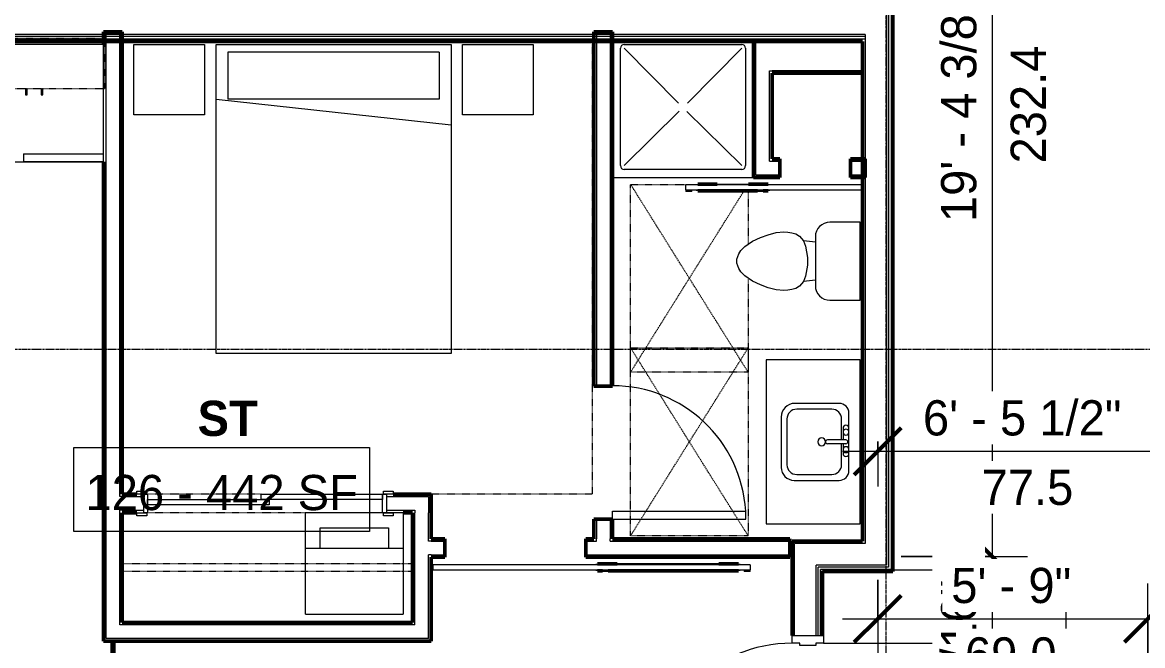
# Model space of a CAD drawing. Header units: inches. Extents: x -4266 to -1814, y 9706 to 12441.
# Drawn here: x -3701.9 to -3415.8, y 10391.5 to 10550.8 of the extents above; entities that cross this region are included whole.
import ezdxf

# ---------------------------------------------------------------- set-up
doc = ezdxf.new("R2010")
doc.units = ezdxf.units.IN
doc.header["$MEASUREMENT"] = 0
doc.linetypes.add('Dash', pattern=[0.25, 0.125, -0.125])
doc.linetypes.add('Grid Line 1_2_', pattern=[0.875, 0.5, -0.125, 0.125, -0.125])
for name, color, linetype, lineweight in [('A-ANNO-DIMS', 211, 'Continuous', 9), ('A-ANNO-DIMS-96', 211, 'Continuous', 9), ('A-AREA-1', 90, 'Continuous', 70), ('A-AREA-IDEN', 2, 'Continuous', 9), ('A-DOOR-1', 7, 'Continuous', 9), ('A-DOOR-2', 50, 'Continuous', 20), ('A-DOOR-4', 10, 'Continuous', 13), ('A-DOOR-5', 250, 'Continuous', 50), ('A-DOOR-8', 31, 'Continuous', 9), ('A-DOOR-FRAM', 31, 'Continuous', 20), ('A-DOOR-FRAM-1', 50, 'Continuous', 20), ('A-FLOR', 192, 'Continuous', 13), ('A-GENM-HDLN-1', 7, 'Dash', 9), ('A-WALL', 113, 'Continuous', 13), ('A-WALL-3', 250, 'Continuous', 50), ('A-WALL-4', 10, 'Continuous', 13), ('I-FURN-1', 7, 'Continuous', 9), ('I-FURN-HDLN-1', 7, 'Dash', 9), ('I-WALL-3', 2, 'Continuous', 50), ('P-SANR-FIXT-2', 7, 'Continuous', 9), ('Q-CASE-2', 7, 'Continuous', 9), ('Q-CASE-4', 7, 'Dash', 9), ('Q-CASE-HDLN-1', 7, 'Dash', 9), ('Q-SPCQ-2', 7, 'Continuous', 9), ('S-GRID-1', 1, 'Grid Line 1_2_', 9)]:
    doc.layers.add(name, color=color, linetype=linetype, lineweight=lineweight)
doc.styles.add('Century Gothic', font='ufonts.com_century-gothic.ttf', dxfattribs={"height": 9})
doc.styles.add('Century Gothic_B', font='GOTHICB.TTF', dxfattribs={"height": 9})
doc.dimstyles.new('OD__1_16__Tol__', dxfattribs={"dimscale": 12, "dimtxt": 9.397514, "dimasz": 1, "dimexe": 0.75, "dimexo": 0.5, "dimgap": 0.125, "dimtad": 1, "dimdec": 4, "dimrnd": 0.0625, "dimzin": 3, "dimdsep": 46, "dimlunit": 4, "dimtxsty": 'Century Gothic', "dimblk1": 'OBLIQUE', "dimblk2": 'OBLIQUE', "dimsah": 1, "dimcen": 0.09, "dimdle": 0.75, "dimazin": 0, "dimtfac": 1, "dimtdec": 4, "dimtix": 1, "dimtmove": 0, "dimatfit": 3, "dimfxl": 1, "dimtvp": 1, "dimtfill": 1, "dimfrac": 2, "dimtolj": 1, "dimtzin": 0, "dimarcsym": 2})

# ---------------------------------------------------------------- blocks, each defined once
blk = doc.blocks.new('DIMBLOCK6-FLOOR PLAN - 1ST FLOOR')
at = {"layer": 'A-ANNO-DIMS-96'}
for p, q in [((-3829.32, 11540.99), (-3829.32, 10271.31)), ((-3829.32, 10280.31), (-3829.32, 11540.99)), ((-3338.72, 10282.79), (-3338.72, 10271.31)), ((-3338.72, 10280.31), (-3338.72, 10282.79)), ((-3838.32, 10280.31), (-3338.72, 10280.31))]:
    blk.add_line(p, q, dxfattribs=at)
at = {"layer": 'A-ANNO-DIMS-96', "lineweight": 50}
for p, q in [((-3829.32, 10280.31), (-3823.32, 10286.31)), ((-3338.72, 10280.31), (-3332.72, 10286.31)), ((-3829.32, 10280.31), (-3835.32, 10274.31)), ((-3338.72, 10280.31), (-3344.72, 10274.31))]:
    blk.add_line(p, q, dxfattribs=at)
at = {"layer": 'A-ANNO-DIMS-96', "color": 0, "char_height": 9, "attachment_point": 1, "line_spacing_factor": 0.984502, "style": 'Century Gothic', "bg_fill": 3, "box_fill_scale": 1.25, "bg_fill_color": 256, "bg_fill_true_color": 13158600, "bg_fill_transparency": 0}
for s, insert, width in [('40\' - 10 5/8"', (-3618.26, 10293.34), 82.1611), ('490.6', (-3599.76, 10275.58), 37.7691)]:
    blk.add_mtext(s, dxfattribs=dict(at, insert=insert, width=width))
blk = doc.blocks.new('_Oblique')
at = {"color": 0, "linetype": 'ByBlock', "lineweight": -2}
blk.add_line((-0.5, -0.5), (0.5, 0.5), dxfattribs=at)
blk = doc.blocks.new('DIMBLOCK46-FLOOR PLAN - 1ST FLOOR')
at = {"layer": 'A-ANNO-DIMS-96', "lineweight": 50}
for p, q in [((-3454.22, 10646.69), (-3460.22, 10652.69)), ((-3454.22, 10646.69), (-3448.22, 10640.69)), ((-3454.22, 10414.29), (-3460.22, 10420.29)), ((-3454.22, 10414.29), (-3448.22, 10408.29))]:
    blk.add_line(p, q, dxfattribs=at)
at = {"layer": 'A-ANNO-DIMS-96'}
for p, q in [((-3477.42, 10646.69), (-3445.22, 10646.69)), ((-3454.22, 10646.69), (-3477.42, 10646.69)), ((-3454.22, 10646.69), (-3454.22, 10414.29)), ((-3477.42, 10414.29), (-3445.22, 10414.29)), ((-3454.22, 10414.29), (-3477.42, 10414.29))]:
    blk.add_line(p, q, dxfattribs=at)
at = {"layer": 'A-ANNO-DIMS-96', "color": 0, "char_height": 9, "attachment_point": 1, "rotation": 90, "line_spacing_factor": 0.984502, "style": 'Century Gothic', "bg_fill": 3, "box_fill_scale": 1.25, "bg_fill_color": 256, "bg_fill_true_color": 13158600, "bg_fill_transparency": 0}
for s, insert, width in [('19\' - 4 3/8"', (-3467.26, 10499.76), 73.7481), ('232.4', (-3449.49, 10514.75), 37.7691)]:
    blk.add_mtext(s, dxfattribs=dict(at, insert=insert, width=width))
blk = doc.blocks.new('DIMBLOCK47-FLOOR PLAN - 1ST FLOOR')
at = {"layer": 'A-ANNO-DIMS-96', "lineweight": 50}
for p, q in [((-3454.22, 10414.29), (-3460.22, 10420.29)), ((-3454.22, 10414.29), (-3448.22, 10408.29)), ((-3454.22, 10349.09), (-3460.22, 10355.09)), ((-3454.22, 10349.09), (-3448.22, 10343.09))]:
    blk.add_line(p, q, dxfattribs=at)
at = {"layer": 'A-ANNO-DIMS-96'}
for p, q in [((-3477.42, 10414.29), (-3445.22, 10414.29)), ((-3454.22, 10414.29), (-3477.42, 10414.29)), ((-3454.22, 10414.29), (-3454.22, 10340.09)), ((-3451.74, 10349.09), (-3463.22, 10349.09)), ((-3454.22, 10349.09), (-3451.74, 10349.09))]:
    blk.add_line(p, q, dxfattribs=at)
at = {"layer": 'A-ANNO-DIMS-96', "color": 0, "insert": (-3449.49, 10369.46), "char_height": 9, "width": 29.356, "attachment_point": 1, "rotation": 90, "line_spacing_factor": 0.984502, "style": 'Century Gothic', "bg_fill": 3, "box_fill_scale": 1.25, "bg_fill_color": 256, "bg_fill_true_color": 13158600, "bg_fill_transparency": 0}
blk.add_mtext('65.2', dxfattribs=at)
at = {"layer": 'A-ANNO-DIMS-96', "color": 0, "insert": (-3467.26, 10350.96), "char_height": 9, "width": 73.7481, "attachment_point": 1, "rotation": 90, "line_spacing_factor": 0.984502, "style": 'Century Gothic', "bg_fill": 3, "box_fill_scale": 1.25, "bg_fill_color": 256, "bg_fill_true_color": 13158600, "bg_fill_transparency": 0}
blk.add_mtext('5\' - 5 3/16"', dxfattribs=at)
blk = doc.blocks.new('DIMBLOCK48-FLOOR PLAN - 1ST FLOOR')
at = {"layer": 'A-ANNO-DIMS-96'}
for p, q in [((-3483.42, 10408.29), (-3483.42, 10389.31)), ((-3483.42, 10398.31), (-3483.42, 10408.29)), ((-3414.42, 10383.29), (-3414.42, 10407.31)), ((-3492.42, 10398.31), (-3414.42, 10398.31)), ((-3414.42, 10398.31), (-3414.42, 10383.29))]:
    blk.add_line(p, q, dxfattribs=at)
at = {"layer": 'A-ANNO-DIMS-96', "lineweight": 50}
for p, q in [((-3483.42, 10398.31), (-3477.42, 10404.31)), ((-3414.42, 10398.31), (-3408.42, 10404.31)), ((-3483.42, 10398.31), (-3489.42, 10392.31)), ((-3414.42, 10398.31), (-3420.42, 10392.31))]:
    blk.add_line(p, q, dxfattribs=at)
at = {"layer": 'A-ANNO-DIMS-96', "color": 0, "char_height": 9, "attachment_point": 1, "line_spacing_factor": 0.984502, "style": 'Century Gothic', "bg_fill": 3, "box_fill_scale": 1.25, "bg_fill_color": 256, "bg_fill_true_color": 13158600, "bg_fill_transparency": 0}
for s, insert, width in [('5\' - 9"', (-3464.66, 10411.35), 37.7691), ('69.0', (-3461.16, 10393.58), 29.356)]:
    blk.add_mtext(s, dxfattribs=dict(at, insert=insert, width=width))
blk = doc.blocks.new('DIMBLOCK49-FLOOR PLAN - 1ST FLOOR')
at = {"layer": 'A-ANNO-DIMS-96'}
for p, q in [((-3414.42, 10383.29), (-3414.42, 10407.31)), ((-3204.62, 10383.29), (-3204.62, 10407.31)), ((-3414.42, 10398.31), (-3204.62, 10398.31)), ((-3414.42, 10398.31), (-3414.42, 10383.29)), ((-3204.62, 10398.31), (-3204.62, 10383.29))]:
    blk.add_line(p, q, dxfattribs=at)
at = {"layer": 'A-ANNO-DIMS-96', "lineweight": 50}
for p, q in [((-3414.42, 10398.31), (-3408.42, 10404.31)), ((-3204.62, 10398.31), (-3198.62, 10404.31)), ((-3414.42, 10398.31), (-3420.42, 10392.31)), ((-3204.62, 10398.31), (-3210.62, 10392.31))]:
    blk.add_line(p, q, dxfattribs=at)
at = {"layer": 'A-ANNO-DIMS-96', "color": 0, "char_height": 9, "attachment_point": 1, "line_spacing_factor": 0.984502, "style": 'Century Gothic', "bg_fill": 3, "box_fill_scale": 1.25, "bg_fill_color": 256, "bg_fill_true_color": 13158600, "bg_fill_transparency": 0}
for s, insert, width in [('17\' - 5 13/16"', (-3347.26, 10411.35), 90.5741), ('209.8', (-3325.26, 10393.58), 37.7691)]:
    blk.add_mtext(s, dxfattribs=dict(at, insert=insert, width=width))
blk = doc.blocks.new('DIMBLOCK58-FLOOR PLAN - 1ST FLOOR')
at = {"layer": 'A-ANNO-DIMS-96', "lineweight": 50}
for p, q in [((-3483.42, 10441.16), (-3477.42, 10447.16)), ((-3405.92, 10441.16), (-3399.92, 10447.16)), ((-3483.42, 10441.16), (-3489.42, 10435.16)), ((-3405.92, 10441.16), (-3411.92, 10435.16))]:
    blk.add_line(p, q, dxfattribs=at)
at = {"layer": 'A-ANNO-DIMS-96'}
for p, q in [((-3405.92, 10448.29), (-3405.92, 10432.16)), ((-3405.92, 10441.16), (-3405.92, 10448.29)), ((-3483.42, 10443.64), (-3483.42, 10432.16)), ((-3483.42, 10441.16), (-3483.42, 10443.64)), ((-3492.42, 10441.16), (-3405.92, 10441.16))]:
    blk.add_line(p, q, dxfattribs=at)
at = {"layer": 'A-ANNO-DIMS-96', "color": 0, "insert": (-3456.91, 10436.43), "char_height": 9, "width": 29.356, "attachment_point": 1, "line_spacing_factor": 0.984502, "style": 'Century Gothic', "bg_fill": 3, "box_fill_scale": 1.25, "bg_fill_color": 256, "bg_fill_true_color": 13158600, "bg_fill_transparency": 0}
blk.add_mtext('77.5', dxfattribs=at)
at = {"layer": 'A-ANNO-DIMS-96', "color": 0, "insert": (-3471.9, 10454.2), "char_height": 9, "width": 65.3351, "attachment_point": 1, "line_spacing_factor": 0.984502, "style": 'Century Gothic', "bg_fill": 3, "box_fill_scale": 1.25, "bg_fill_color": 256, "bg_fill_true_color": 13158600, "bg_fill_transparency": 0}
blk.add_mtext('6\' - 5 1/2"', dxfattribs=at)

msp = doc.modelspace()

# ---------------------------------------------------------------- linework, layer by layer
at = {"layer": 'A-AREA-IDEN', "flags": 128}
msp.add_lwpolyline([(-3688.81151, 10442.10282), (-3613.306, 10442.10282), (-3613.306, 10420.60676), (-3688.81151, 10420.60676)], close=True, dxfattribs=at)
at = {"layer": 'A-FLOR'}
for p, q in [((-3435.32374, 10410.7894), (-3479.54874, 10410.7894)), ((-3435.32374, 10392.0894), (-3435.32374, 10410.7894)), ((-3497.29874, 10392.0894), (-3435.32374, 10392.0894))]:
    msp.add_line(p, q, dxfattribs=at)
at = {"layer": 'A-WALL'}
for p, q in [((-3481.17374, 10648.9394), (-3481.17374, 10412.0394)), ((-3480.67374, 10649.4394), (-3480.67374, 10411.5394)), ((-3480.04874, 10650.0644), (-3480.04874, 10410.9144)), ((-3486.67374, 10547.6894), (-3822.72374, 10547.6894)), ((-3486.67374, 10547.1894), (-3822.72374, 10547.1894)), ((-3486.67374, 10547.6894), (-3486.67374, 10417.5394)), ((-3486.67374, 10546.5644), (-3717.78968, 10546.5644)), ((-3504.67374, 10394.0894), (-3504.67374, 10417.5394)), ((-3486.67374, 10417.5394), (-3504.67374, 10417.5394)), ((-3499.17374, 10394.0894), (-3499.17374, 10412.0394)), ((-3481.17374, 10412.0394), (-3499.17374, 10412.0394)), ((-3498.67374, 10394.0894), (-3498.67374, 10411.5394)), ((-3480.67374, 10411.5394), (-3498.67374, 10411.5394)), ((-3498.04874, 10394.0894), (-3498.04874, 10410.9144)), ((-3480.04874, 10410.9144), (-3498.04874, 10410.9144)), ((-3497.54874, 10410.4144), (-3498.04874, 10410.4144))]:
    msp.add_line(p, q, dxfattribs=at)
at = {"layer": 'I-WALL-3'}
for p, q in [((-3479.54874, 10410.4144), (-3479.54874, 10650.5644)), ((-3717.78968, 10545.9394), (-3487.29874, 10545.9394)), ((-3487.29874, 10545.9394), (-3487.29874, 10418.1644)), ((-3505.29874, 10418.1644), (-3505.29874, 10394.0894)), ((-3487.29874, 10418.1644), (-3505.29874, 10418.1644)), ((-3497.54874, 10394.0894), (-3497.54874, 10410.4144)), ((-3497.54874, 10410.4144), (-3479.54874, 10410.4144))]:
    msp.add_line(p, q, dxfattribs=at)

# ---------------------------------------------------------------- texts
at = {"layer": 'A-AREA-IDEN', "char_height": 9, "attachment_point": 1}
for s, insert, width, style in [('ST', (-3657.18159, 10454.07097), 14.544, 'Century Gothic_B'), ('126 - 442 SF', (-3685.81151, 10435.10282), 83.931, 'Century Gothic')]:
    msp.add_mtext(s, dxfattribs=dict(at, insert=insert, width=width, style=style))

# ---------------------------------------------------------------- next in the draw order: dimensions: what is measured, and where the dimension line sits
at = {"layer": 'A-ANNO-DIMS'}
dim = msp.add_linear_dim(base=(-3338.72374, 10280.30762), p1=(-3829.32374, 11546.9894), p2=(-3338.72374, 10288.7929), dimstyle='OD__1_16__Tol__', override={"dimpost": '<>\\X', "dimfxl": 1350.461691}, dxfattribs=at)
dim.commit()
dim.dimension.update_dxf_attribs({"geometry": 'DIMBLOCK6-FLOOR PLAN - 1ST FLOOR', "text_midpoint": (-3584.02374, 10280.30762)})

# ---------------------------------------------------------------- next in the draw order: linework, layer by layer
at = {"layer": 'A-AREA-1'}
msp.add_line((-3678.80279, 10392.6394), (-3678.80279, 10352.8394), dxfattribs=at)
at = {"layer": 'A-DOOR-1'}
for p, q in [((-3672.68087, 10430.1894), (-3672.68087, 10430.9394)), ((-3672.68087, 10430.9394), (-3670.18087, 10430.9394)), ((-3670.18087, 10430.1894), (-3672.68087, 10430.1894)), ((-3670.18087, 10430.9394), (-3670.18087, 10430.1894)), ((-3609.68087, 10430.1894), (-3609.68087, 10430.9394)), ((-3609.68087, 10430.9394), (-3607.18087, 10430.9394)), ((-3607.18087, 10430.1894), (-3609.68087, 10430.1894)), ((-3607.18087, 10430.9394), (-3607.18087, 10430.1894)), ((-3672.68087, 10424.6894), (-3672.68087, 10425.4394)), ((-3672.68087, 10425.4394), (-3670.18087, 10425.4394)), ((-3670.18087, 10424.6894), (-3672.68087, 10424.6894)), ((-3670.18087, 10425.4394), (-3670.18087, 10424.6894)), ((-3609.68087, 10424.6894), (-3609.68087, 10425.4394)), ((-3609.68087, 10425.4394), (-3607.18087, 10425.4394)), ((-3607.18087, 10424.6894), (-3609.68087, 10424.6894)), ((-3607.18087, 10425.4394), (-3607.18087, 10424.6894))]:
    msp.add_line(p, q, dxfattribs=at)
msp.add_arc((-3551.18463, 10423.83728), 34.06659, 3.365687, 90, dxfattribs=at)
at = {"layer": 'A-DOOR-2'}
for p, q in [((-3640.93087, 10428.8144), (-3640.93087, 10430.1894)), ((-3640.93087, 10430.1894), (-3609.93087, 10430.1894)), ((-3609.93087, 10430.1894), (-3609.93087, 10428.8144)), ((-3669.93087, 10427.4394), (-3669.93087, 10428.8144)), ((-3669.93087, 10428.8144), (-3638.93087, 10428.8144)), ((-3638.93087, 10427.4394), (-3669.93087, 10427.4394)), ((-3609.93087, 10428.8144), (-3640.93087, 10428.8144)), ((-3638.93087, 10428.8144), (-3638.93087, 10427.4394)), ((-3551.18463, 10425.83728), (-3517.17679, 10425.83728)), ((-3551.18463, 10423.83728), (-3551.18463, 10425.83728)), ((-3517.17679, 10423.83728), (-3517.17679, 10425.83728)), ((-3551.18463, 10423.83728), (-3517.17679, 10423.83728))]:
    msp.add_line(p, q, dxfattribs=at)
at = {"layer": 'A-DOOR-4'}
for p, q in [((-3487.43463, 10509.24147), (-3532.43463, 10509.24147)), ((-3532.43463, 10508.61647), (-3532.43463, 10509.24147)), ((-3532.43463, 10507.99147), (-3532.43463, 10508.61647)), ((-3532.43463, 10507.99147), (-3487.43463, 10507.99147)), ((-3532.43463, 10507.88999), (-3532.43463, 10507.5644)), ((-3530.93463, 10507.88999), (-3532.43463, 10507.88999)), ((-3530.93463, 10507.5644), (-3532.43463, 10507.5644)), ((-3530.93463, 10507.5644), (-3530.93463, 10507.88999)), ((-3524.43463, 10509.49147), (-3516.43463, 10509.49147)), ((-3514.1686, 10507.5644), (-3514.1686, 10507.88999)), ((-3512.6686, 10507.88999), (-3514.1686, 10507.88999)), ((-3512.6686, 10507.5644), (-3514.1686, 10507.5644)), ((-3512.6686, 10507.88999), (-3512.6686, 10507.5644)), ((-3487.43463, 10509.24147), (-3487.43463, 10508.61647)), ((-3487.43463, 10508.61647), (-3487.43463, 10507.99147)), ((-3516.02296, 10412.09147), (-3597.02296, 10412.09147)), ((-3597.02296, 10411.46647), (-3597.02296, 10412.09147)), ((-3597.02296, 10410.84147), (-3597.02296, 10411.46647)), ((-3597.02296, 10410.84147), (-3516.02296, 10410.84147)), ((-3553.78898, 10410.4144), (-3553.78898, 10410.73999)), ((-3552.28898, 10410.73999), (-3553.78898, 10410.73999)), ((-3552.28898, 10410.4144), (-3553.78898, 10410.4144)), ((-3552.28898, 10410.73999), (-3552.28898, 10410.4144)), ((-3524.02296, 10412.34147), (-3550.02296, 10412.34147)), ((-3517.52296, 10410.73999), (-3517.52296, 10410.4144)), ((-3516.02296, 10410.73999), (-3517.52296, 10410.73999)), ((-3516.02296, 10410.4144), (-3517.52296, 10410.4144)), ((-3516.02296, 10412.09147), (-3516.02296, 10411.46647)), ((-3516.02296, 10411.46647), (-3516.02296, 10410.84147)), ((-3516.02296, 10410.4144), (-3516.02296, 10410.73999))]:
    msp.add_line(p, q, dxfattribs=at)
at = {"layer": 'A-DOOR-5'}
for p, q in [((-3524.43463, 10509.49147), (-3529.43463, 10509.49147)), ((-3529.43463, 10509.49147), (-3529.43463, 10509.24005)), ((-3529.43463, 10507.99147), (-3529.43463, 10507.74147)), ((-3529.43463, 10507.74147), (-3514.1686, 10507.74147)), ((-3524.43463, 10509.23768), (-3524.43463, 10509.49147)), ((-3511.43463, 10509.49147), (-3516.43463, 10509.49147)), ((-3516.43463, 10509.49147), (-3516.43463, 10509.2339)), ((-3512.6686, 10507.74147), (-3511.43463, 10507.74147)), ((-3511.43463, 10509.24147), (-3511.43463, 10509.49147)), ((-3511.43463, 10507.74147), (-3511.43463, 10507.99147)), ((-3555.02296, 10412.34147), (-3550.02296, 10412.34147)), ((-3555.02296, 10412.09147), (-3555.02296, 10412.34147)), ((-3555.02296, 10410.59147), (-3555.02296, 10410.84147)), ((-3553.78898, 10410.59147), (-3555.02296, 10410.59147)), ((-3519.02296, 10410.59147), (-3552.28898, 10410.59147)), ((-3550.02296, 10412.34147), (-3550.02296, 10412.09147)), ((-3524.02296, 10412.34147), (-3519.02296, 10412.34147)), ((-3524.02296, 10412.08937), (-3524.02296, 10412.34147)), ((-3519.02296, 10412.34147), (-3519.02296, 10412.09068)), ((-3519.02296, 10410.84147), (-3519.02296, 10410.59147))]:
    msp.add_line(p, q, dxfattribs=at)
at = {"layer": 'A-DOOR-8'}
msp.add_arc((-3505.29874, 10356.0894), 36, 90, 180, dxfattribs=at)
at = {"layer": 'A-DOOR-FRAM'}
for p, q in [((-3505.29874, 10394.0894), (-3497.29874, 10394.0894)), ((-3505.29874, 10392.0894), (-3505.29874, 10394.0894)), ((-3497.29874, 10394.0894), (-3497.29874, 10392.0894)), ((-3503.36124, 10392.0894), (-3505.29874, 10392.0894)), ((-3503.36124, 10391.4644), (-3503.36124, 10392.0894)), ((-3499.23624, 10391.4644), (-3503.36124, 10391.4644)), ((-3499.23624, 10392.0894), (-3499.23624, 10391.4644)), ((-3497.29874, 10392.0894), (-3499.23624, 10392.0894))]:
    msp.add_line(p, q, dxfattribs=at)
at = {"layer": 'A-DOOR-FRAM-1'}
for p, q in [((-3670.93087, 10430.1894), (-3669.93087, 10430.1894)), ((-3670.93087, 10425.4394), (-3670.93087, 10430.1894)), ((-3669.93087, 10430.1894), (-3669.93087, 10425.4394)), ((-3609.93087, 10425.4394), (-3609.93087, 10430.1894)), ((-3609.93087, 10430.1894), (-3608.93087, 10430.1894)), ((-3608.93087, 10430.1894), (-3608.93087, 10425.4394)), ((-3669.93087, 10425.4394), (-3670.93087, 10425.4394)), ((-3608.93087, 10425.4394), (-3609.93087, 10425.4394))]:
    msp.add_line(p, q, dxfattribs=at)
at = {"layer": 'A-GENM-HDLN-1'}
for p, q in [((-3516.55963, 10461.3894), (-3546.55963, 10509.3894)), ((-3546.55963, 10461.3894), (-3546.55963, 10509.3894)), ((-3546.55963, 10509.3894), (-3529.43463, 10509.3894)), ((-3546.55963, 10461.3894), (-3517.58958, 10507.74147)), ((-3516.55963, 10507.74147), (-3516.55963, 10494.06419)), ((-3516.55963, 10485.41876), (-3516.55963, 10461.3894)), ((-3546.55963, 10419.5644), (-3516.55963, 10467.5644)), ((-3516.55963, 10419.5644), (-3546.55963, 10467.5644)), ((-3546.55963, 10419.5644), (-3546.55963, 10467.5644)), ((-3546.55963, 10467.5644), (-3516.55963, 10467.5644)), ((-3516.55963, 10467.5644), (-3516.55963, 10419.5644)), ((-3516.55963, 10461.3894), (-3546.55963, 10461.3894)), ((-3516.55963, 10419.5644), (-3546.55963, 10419.5644))]:
    msp.add_line(p, q, dxfattribs=at)
at = {"layer": 'A-WALL-3'}
for p, q in [((-3681.17779, 10548.4394), (-3681.17779, 10545.1894)), ((-3676.42779, 10548.4394), (-3681.17779, 10548.4394)), ((-3676.42779, 10430.1894), (-3676.42779, 10548.4394)), ((-3551.18463, 10548.4394), (-3555.93463, 10548.4394)), ((-3555.93463, 10548.4394), (-3555.93463, 10457.83728)), ((-3551.18463, 10457.83728), (-3551.18463, 10548.4394)), ((-3515.18463, 10545.9394), (-3515.18463, 10515.9394)), ((-3514.55963, 10545.9394), (-3515.18463, 10545.9394)), ((-3510.43463, 10545.9394), (-3514.55963, 10545.9394)), ((-3487.29874, 10545.9394), (-3510.43463, 10545.9394)), ((-3487.29874, 10537.8144), (-3487.29874, 10545.9394)), ((-3510.43463, 10515.9394), (-3510.43463, 10537.8144)), ((-3510.43463, 10537.8144), (-3487.29874, 10537.8144)), ((-3515.18463, 10515.9394), (-3515.18463, 10511.8144)), ((-3508.43463, 10515.9394), (-3510.43463, 10515.9394)), ((-3508.43463, 10511.1894), (-3508.43463, 10515.9394)), ((-3486.67374, 10515.9394), (-3490.43463, 10515.9394)), ((-3490.43463, 10515.9394), (-3490.43463, 10511.1894)), ((-3486.67374, 10511.1894), (-3486.67374, 10515.9394)), ((-3681.17779, 10515.1894), (-3681.17779, 10392.6394)), ((-3515.18463, 10511.8144), (-3515.18463, 10511.1894)), ((-3515.18463, 10511.1894), (-3508.43463, 10511.1894)), ((-3490.43463, 10511.1894), (-3486.67374, 10511.1894)), ((-3555.93463, 10457.83728), (-3551.18463, 10457.83728)), ((-3672.68087, 10430.1894), (-3676.42779, 10430.1894)), ((-3597.55587, 10430.1894), (-3607.18087, 10430.1894)), ((-3597.55587, 10429.5644), (-3597.55587, 10430.1894)), ((-3597.55587, 10425.4394), (-3597.55587, 10429.5644)), ((-3676.42779, 10425.4394), (-3672.68087, 10425.4394)), ((-3676.42779, 10397.3894), (-3676.42779, 10425.4394)), ((-3604.63546, 10425.4394), (-3602.30587, 10425.4394)), ((-3602.30587, 10425.4394), (-3602.30587, 10397.3894)), ((-3597.55587, 10418.7894), (-3597.55587, 10425.4394)), ((-3551.18463, 10423.83728), (-3555.93463, 10423.83728)), ((-3555.93463, 10423.83728), (-3555.93463, 10418.7894)), ((-3551.18463, 10418.7894), (-3551.18463, 10423.83728)), ((-3594.02296, 10418.7894), (-3597.55587, 10418.7894)), ((-3594.02296, 10414.0394), (-3594.02296, 10418.7894)), ((-3555.93463, 10418.7894), (-3558.02296, 10418.7894)), ((-3558.02296, 10418.7894), (-3558.02296, 10414.0394)), ((-3505.92374, 10418.7894), (-3551.18463, 10418.7894)), ((-3505.92374, 10414.0394), (-3505.92374, 10418.7894)), ((-3597.55587, 10414.0394), (-3594.02296, 10414.0394)), ((-3597.55587, 10392.6394), (-3597.55587, 10414.0394)), ((-3558.02296, 10414.0394), (-3505.92374, 10414.0394)), ((-3602.30587, 10397.3894), (-3676.42779, 10397.3894)), ((-3681.17779, 10392.6394), (-3680.55279, 10392.6394)), ((-3680.55279, 10392.6394), (-3676.42779, 10392.6394)), ((-3676.42779, 10392.6394), (-3602.30587, 10392.6394)), ((-3602.30587, 10392.6394), (-3598.18087, 10392.6394)), ((-3598.18087, 10392.6394), (-3597.55587, 10392.6394))]:
    msp.add_line(p, q, dxfattribs=at)
at = {"layer": 'A-WALL-4'}
for p, q in [((-3680.55279, 10393.2644), (-3680.55279, 10548.4394)), ((-3677.05279, 10429.5644), (-3677.05279, 10548.4394)), ((-3555.30963, 10548.4394), (-3555.30963, 10457.83728)), ((-3551.80963, 10548.4394), (-3551.80963, 10457.83728)), ((-3514.55963, 10545.6894), (-3514.55963, 10545.9394)), ((-3514.55963, 10545.6894), (-3514.55963, 10545.9394)), ((-3514.55963, 10515.9394), (-3514.55963, 10545.6894)), ((-3514.55963, 10545.6894), (-3511.05963, 10545.6894)), ((-3511.05963, 10545.6894), (-3510.43463, 10545.6894)), ((-3487.29874, 10545.6894), (-3510.43463, 10545.6894)), ((-3511.05963, 10515.9394), (-3511.05963, 10538.4394)), ((-3511.05963, 10538.4394), (-3510.43463, 10538.4394)), ((-3487.29874, 10538.4394), (-3510.43463, 10538.4394)), ((-3514.55963, 10515.3144), (-3514.55963, 10515.9394)), ((-3511.05963, 10515.3144), (-3511.05963, 10515.9394)), ((-3514.55963, 10511.8144), (-3514.55963, 10515.3144)), ((-3511.05963, 10515.3144), (-3508.43463, 10515.3144)), ((-3490.43463, 10515.3144), (-3486.67374, 10515.3144)), ((-3514.55963, 10511.8144), (-3508.43463, 10511.8144)), ((-3490.43463, 10511.8144), (-3486.67374, 10511.8144)), ((-3676.42779, 10429.5644), (-3677.05279, 10429.5644)), ((-3676.42779, 10429.5644), (-3670.93087, 10429.5644)), ((-3608.93087, 10429.5644), (-3598.18087, 10429.5644)), ((-3598.18087, 10429.5644), (-3598.18087, 10426.0644)), ((-3676.42779, 10426.0644), (-3677.05279, 10426.0644)), ((-3677.05279, 10396.7644), (-3677.05279, 10426.0644)), ((-3676.42779, 10426.0644), (-3670.93087, 10426.0644)), ((-3608.93087, 10426.0644), (-3601.68087, 10426.0644)), ((-3601.68087, 10426.0644), (-3601.68087, 10425.4394)), ((-3601.68087, 10396.7644), (-3601.68087, 10425.4394)), ((-3598.18087, 10426.0644), (-3598.18087, 10425.4394)), ((-3598.18087, 10418.1644), (-3598.18087, 10425.4394)), ((-3555.30963, 10423.83728), (-3555.30963, 10418.7894)), ((-3551.80963, 10423.83728), (-3551.80963, 10418.7894)), ((-3555.30963, 10418.1644), (-3555.30963, 10418.7894)), ((-3551.80963, 10418.1644), (-3551.80963, 10418.7894)), ((-3597.55587, 10418.1644), (-3598.18087, 10418.1644)), ((-3597.55587, 10418.1644), (-3594.02296, 10418.1644)), ((-3558.02296, 10418.1644), (-3555.30963, 10418.1644)), ((-3551.80963, 10418.1644), (-3505.92374, 10418.1644)), ((-3597.55587, 10414.6644), (-3598.18087, 10414.6644)), ((-3598.18087, 10393.2644), (-3598.18087, 10414.6644)), ((-3597.55587, 10414.6644), (-3594.02296, 10414.6644)), ((-3558.02296, 10414.6644), (-3505.92374, 10414.6644)), ((-3676.42779, 10396.7644), (-3677.05279, 10396.7644)), ((-3602.30587, 10396.7644), (-3676.42779, 10396.7644)), ((-3601.68087, 10396.7644), (-3602.30587, 10396.7644)), ((-3677.05279, 10393.2644), (-3680.55279, 10393.2644)), ((-3676.42779, 10393.2644), (-3677.05279, 10393.2644)), ((-3602.30587, 10393.2644), (-3676.42779, 10393.2644)), ((-3601.68087, 10393.2644), (-3602.30587, 10393.2644)), ((-3598.18087, 10393.2644), (-3601.68087, 10393.2644))]:
    msp.add_line(p, q, dxfattribs=at)
at = {"layer": 'I-FURN-1'}
for p, q in [((-3673.42779, 10527.1894), (-3673.42779, 10545.1894)), ((-3673.42779, 10545.1894), (-3655.42779, 10545.1894)), ((-3655.42779, 10545.1894), (-3655.42779, 10527.1894)), ((-3652.42779, 10466.1894), (-3652.42779, 10545.1894)), ((-3652.42779, 10545.1894), (-3592.42779, 10545.1894)), ((-3592.42779, 10545.1894), (-3592.42779, 10466.1894)), ((-3589.49596, 10527.1894), (-3589.49596, 10545.1894)), ((-3589.49596, 10545.1894), (-3571.49596, 10545.1894)), ((-3571.49596, 10545.1894), (-3571.49596, 10527.1894)), ((-3649.42779, 10543.1894), (-3649.42779, 10531.1894)), ((-3595.42779, 10543.1894), (-3649.42779, 10543.1894)), ((-3595.42779, 10543.1894), (-3595.42779, 10531.1894)), ((-3652.42779, 10531.1894), (-3592.42779, 10524.60978)), ((-3595.42779, 10531.1894), (-3649.42779, 10531.1894)), ((-3655.42779, 10527.1894), (-3673.42779, 10527.1894)), ((-3571.49596, 10527.1894), (-3589.49596, 10527.1894)), ((-3592.42779, 10466.1894), (-3652.42779, 10466.1894))]:
    msp.add_line(p, q, dxfattribs=at)
at = {"layer": 'I-FURN-HDLN-1'}
for p, q in [((-3556.42779, 10545.1894), (-3556.42779, 10430.1894)), ((-3640.93087, 10430.1894), (-3669.93087, 10430.1894)), ((-3556.42779, 10430.1894), (-3597.55587, 10430.1894))]:
    msp.add_line(p, q, dxfattribs=at)
at = {"layer": 'P-SANR-FIXT-2'}
for p, q in [((-3548.18463, 10545.1894), (-3518.18463, 10545.1894)), ((-3549.18463, 10514.1894), (-3549.18463, 10544.1894)), ((-3534.32724, 10530.16121), (-3548.18463, 10544.1894)), ((-3532.07609, 10530.19991), (-3518.18463, 10544.1894)), ((-3517.18463, 10544.1894), (-3517.18463, 10514.1894)), ((-3534.18733, 10528.07378), (-3548.18463, 10514.1894)), ((-3532.20071, 10528.05718), (-3518.18463, 10514.1894)), ((-3518.18463, 10513.1894), (-3548.18463, 10513.1894)), ((-3551.18463, 10511.1894), (-3515.18463, 10511.1894)), ((-3487.92374, 10499.71769), (-3495.64996, 10499.71769)), ((-3487.92374, 10479.76525), (-3487.92374, 10499.71769)), ((-3515.39996, 10494.86867), (-3513.39996, 10495.80128)), ((-3513.39996, 10495.80128), (-3511.39996, 10496.52922)), ((-3511.39996, 10496.52922), (-3509.39235, 10497.06716)), ((-3509.39235, 10497.06716), (-3507.39996, 10497.24147)), ((-3507.39996, 10497.24147), (-3506.40376, 10497.15432)), ((-3506.40376, 10497.15432), (-3505.39996, 10496.97732)), ((-3505.39996, 10496.97732), (-3504.39996, 10496.70937)), ((-3504.39996, 10496.70937), (-3503.39996, 10496.1426)), ((-3503.39996, 10496.1426), (-3502.39996, 10494.95085)), ((-3499.37618, 10495.99147), (-3499.37618, 10483.49147)), ((-3518.39996, 10492.48124), (-3517.39996, 10493.48124)), ((-3517.39996, 10493.48124), (-3515.39996, 10494.86867)), ((-3502.39996, 10494.95085), (-3501.89996, 10493.57711)), ((-3499.37618, 10494.60313), (-3502.39996, 10494.95085)), ((-3501.89996, 10493.57711), (-3501.39996, 10490.74147)), ((-3519.39996, 10490.24147), (-3518.89996, 10491.61521)), ((-3519.39996, 10489.24147), (-3519.39996, 10490.24147)), ((-3518.89996, 10491.61521), (-3518.39996, 10492.48124)), ((-3501.39996, 10490.74147), (-3501.39996, 10488.74147)), ((-3518.89996, 10487.86773), (-3519.39996, 10489.24147)), ((-3518.39996, 10487.00171), (-3518.89996, 10487.86773)), ((-3501.39996, 10488.74147), (-3501.89996, 10485.90583)), ((-3517.39996, 10486.00171), (-3518.39996, 10487.00171)), ((-3515.39996, 10484.61428), (-3517.39996, 10486.00171)), ((-3513.39996, 10483.68166), (-3515.39996, 10484.61428)), ((-3502.39996, 10484.53209), (-3503.39996, 10483.34034)), ((-3501.89996, 10485.90583), (-3502.39996, 10484.53209)), ((-3499.37618, 10484.87981), (-3502.39996, 10484.53209)), ((-3511.39996, 10482.95372), (-3513.39996, 10483.68166)), ((-3509.39235, 10482.41578), (-3511.39996, 10482.95372)), ((-3507.39996, 10482.24147), (-3509.39235, 10482.41578)), ((-3506.40376, 10482.32863), (-3507.39996, 10482.24147)), ((-3505.39996, 10482.50562), (-3506.40376, 10482.32863)), ((-3504.39996, 10482.77357), (-3505.39996, 10482.50562)), ((-3503.39996, 10483.34034), (-3504.39996, 10482.77357)), ((-3495.64996, 10479.76525), (-3487.92374, 10479.76525)), ((-3508.12157, 10449.90692), (-3508.12157, 10437.04275)), ((-3508.12157, 10449.90692), (-3508.12157, 10437.04275)), ((-3495.17374, 10451.90692), (-3504.12157, 10451.90692)), ((-3506.62157, 10449.40692), (-3506.62157, 10437.72188)), ((-3504.12157, 10435.22188), (-3495.17374, 10435.22188)), ((-3629.63546, 10399.4769), (-3629.63546, 10425.4769)), ((-3629.63546, 10425.4769), (-3609.92297, 10425.4769)), ((-3608.93087, 10425.4769), (-3604.63546, 10425.4769)), ((-3604.63546, 10425.4769), (-3604.63546, 10399.4769)), ((-3625.88546, 10421.57065), (-3608.38546, 10421.57065)), ((-3625.88546, 10416.38315), (-3625.88546, 10421.57065)), ((-3608.38546, 10421.57065), (-3608.38546, 10416.38315)), ((-3629.63546, 10416.38315), (-3604.63546, 10416.38315)), ((-3629.63546, 10399.4769), (-3604.63546, 10399.4769))]:
    msp.add_line(p, q, dxfattribs=at)
for centre, radius, start, end in [((-3548.18463, 10544.1894), 1, 90, 180), ((-3518.18463, 10544.1894), 1, 0, 90), ((-3548.18463, 10514.1894), 1, 180, 270), ((-3518.18463, 10514.1894), 1, 270, 0), ((-3495.64996, 10495.99147), 3.72622, 90, 180), ((-3495.64996, 10483.49147), 3.72622, 180, 270), ((-3504.62157, 10449.90692), 3.5, 90, 180), ((-3504.62157, 10449.90692), 3.5, 90, 180), ((-3504.12157, 10449.40692), 2.5, 90, 180), ((-3497.76608, 10443.5644), 1, 90, 270), ((-3497.76608, 10443.5644), 1, 270, 90), ((-3496.30089, 10443.5644), 0.5, 90, 270), ((-3504.8007, 10437.04275), 3.32087, 180, 270), ((-3504.8007, 10437.04275), 3.32087, 180, 270), ((-3504.12157, 10437.72188), 2.5, 180, 270)]:
    msp.add_arc(centre, radius, start, end, dxfattribs=at)
at = {"layer": 'Q-CASE-2'}
for p, q in [((-3701.16624, 10533.8144), (-3700.67779, 10533.8144)), ((-3701.16624, 10533.8144), (-3701.16624, 10532.31514)), ((-3700.67779, 10532.31514), (-3700.67779, 10533.8144)), ((-3697.16624, 10533.8144), (-3696.67779, 10533.8144)), ((-3697.16624, 10533.8144), (-3697.16624, 10532.31514)), ((-3696.67779, 10532.31514), (-3696.67779, 10533.8144)), ((-3701.16624, 10532.31514), (-3700.67779, 10532.31514)), ((-3697.16624, 10532.31514), (-3696.67779, 10532.31514)), ((-3487.92374, 10464.5644), (-3511.92374, 10464.5644)), ((-3511.92374, 10464.5644), (-3511.92374, 10422.5644)), ((-3511.92374, 10422.5644), (-3487.92374, 10422.5644))]:
    msp.add_line(p, q, dxfattribs=at)
at = {"layer": 'Q-CASE-4'}
for p, q in [((-3716.92779, 10546.8144), (-3680.92779, 10546.8144)), ((-3680.92779, 10546.8144), (-3680.92779, 10533.8144)), ((-3680.92779, 10533.8144), (-3716.92779, 10533.8144))]:
    msp.add_line(p, q, dxfattribs=at)
at = {"layer": 'Q-CASE-HDLN-1'}
for p, q in [((-3676.42779, 10425.4394), (-3676.42779, 10397.3894)), ((-3672.68087, 10425.4394), (-3676.42779, 10425.4394)), ((-3609.93087, 10425.4394), (-3669.93087, 10425.4394)), ((-3602.30587, 10425.4394), (-3607.18087, 10425.4394)), ((-3602.30587, 10397.3894), (-3602.30587, 10425.4394)), ((-3602.30587, 10412.4144), (-3676.42779, 10412.4144)), ((-3602.30587, 10410.4144), (-3676.42779, 10410.4144)), ((-3676.42779, 10397.3894), (-3602.30587, 10397.3894))]:
    msp.add_line(p, q, dxfattribs=at)
at = {"layer": 'Q-SPCQ-2'}
for p, q in [((-3681.17779, 10545.1894), (-3716.92779, 10545.1894)), ((-3681.17779, 10515.1894), (-3681.17779, 10545.1894)), ((-3701.67779, 10517.1894), (-3681.17779, 10517.1894)), ((-3701.67779, 10517.1894), (-3701.67779, 10515.1894)), ((-3681.17779, 10515.1894), (-3681.17779, 10517.1894)), ((-3716.92779, 10515.1894), (-3681.17779, 10515.1894)), ((-3681.17779, 10515.1894), (-3701.67779, 10515.1894))]:
    msp.add_line(p, q, dxfattribs=at)

# ---------------------------------------------------------------- next in the draw order: dimensions: what is measured, and where the dimension line sits
at = {"layer": 'A-ANNO-DIMS'}
dim = msp.add_linear_dim(base=(-3454.2215, 10414.2894), p1=(-3483.42374, 10646.6894), p2=(-3483.42374, 10414.2894), angle=90, dimstyle='OD__1_16__Tol__', override={"dimpost": '<>\\X', "dimfxl": 232.4}, dxfattribs=at)
dim.commit()
dim.dimension.update_dxf_attribs({"geometry": 'DIMBLOCK46-FLOOR PLAN - 1ST FLOOR', "text_midpoint": (-3454.2215, 10530.4894)})

# ---------------------------------------------------------------- next in the draw order: linework, layer by layer
at = {"layer": 'S-GRID-1'}
msp.add_line((-1814.20638, 10467.1894), (-4168.71446, 10467.1894), dxfattribs=at)

# ---------------------------------------------------------------- next in the draw order: dimensions: what is measured, and where the dimension line sits
at = {"layer": 'A-ANNO-DIMS'}
dim = msp.add_linear_dim(base=(-3454.2215, 10349.0894), p1=(-3483.42374, 10414.2894), p2=(-3445.73622, 10349.0894), angle=90, dimstyle='OD__1_16__Tol__', override={"dimpost": '<>\\X', "dimfxl": 75.308626}, dxfattribs=at)
dim.commit()
dim.dimension.update_dxf_attribs({"geometry": 'DIMBLOCK47-FLOOR PLAN - 1ST FLOOR', "text_midpoint": (-3454.2215, 10381.6894)})

# ---------------------------------------------------------------- next in the draw order: dimensions: what is measured, and where the dimension line sits
for base, p1, p2, override, picture, middle in [((-3405.92374, 10441.15962), (-3483.42374, 10449.6449), (-3405.92374, 10454.2894), {"dimpost": '<>\\X', "dimfxl": 77.639045}, 'DIMBLOCK58-FLOOR PLAN - 1ST FLOOR', (-3444.67374, 10441.15962)), ((-3414.42374, 10398.31024), (-3483.42374, 10414.2894), (-3414.42374, 10377.2894), {"dimpost": '<>\\X', "dimfxl": 78.294317}, 'DIMBLOCK48-FLOOR PLAN - 1ST FLOOR', (-3448.92374, 10398.31024))]:
    dim = msp.add_linear_dim(base=base, p1=p1, p2=p2, dimstyle='OD__1_16__Tol__', override=override, dxfattribs=at)
    dim.commit()
    dim.dimension.update_dxf_attribs({"geometry": picture, "text_midpoint": middle})

# ---------------------------------------------------------------- next in the draw order: linework, layer by layer
at = {"layer": 'P-SANR-FIXT-2'}
for p, q in [((-3493.29874, 10453.40692), (-3504.62157, 10453.40692)), ((-3493.29874, 10453.40692), (-3504.62157, 10453.40692)), ((-3490.79874, 10436.22188), (-3490.79874, 10450.90692)), ((-3490.79874, 10436.22188), (-3490.79874, 10450.90692)), ((-3492.67374, 10444.0644), (-3492.67374, 10449.40692)), ((-3492.29874, 10447.0644), (-3492.29874, 10444.0644)), ((-3490.79874, 10440.5644), (-3490.79874, 10447.0644)), ((-3491.56254, 10444.0644), (-3496.30089, 10444.0644)), ((-3491.56254, 10443.0644), (-3496.30089, 10443.0644)), ((-3492.67374, 10437.72188), (-3492.67374, 10443.0644)), ((-3492.29874, 10443.0644), (-3492.29874, 10440.5644)), ((-3504.8007, 10433.72188), (-3493.29874, 10433.72188)), ((-3504.8007, 10433.72188), (-3493.29874, 10433.72188))]:
    msp.add_line(p, q, dxfattribs=at)
for centre, radius, start, end in [((-3493.29874, 10450.90692), 2.5, 0, 90), ((-3493.29874, 10450.90692), 2.5, 0, 90), ((-3495.17374, 10449.40692), 2.5, 0, 90), ((-3491.54874, 10447.0644), 0.75, 0, 180), ((-3491.54874, 10446.0644), 0.75, 90, 270), ((-3491.54874, 10446.0644), 0.75, 270, 90), ((-3491.54874, 10441.5644), 0.75, 90, 270), ((-3491.56254, 10443.5644), 0.5, 270, 90), ((-3491.54874, 10441.5644), 0.75, 270, 90), ((-3491.54874, 10440.5644), 0.75, 180, 0), ((-3495.17374, 10437.72188), 2.5, 270, 0), ((-3493.29874, 10436.22188), 2.5, 270, 0), ((-3493.29874, 10436.22188), 2.5, 270, 0)]:
    msp.add_arc(centre, radius, start, end, dxfattribs=at)
at = {"layer": 'Q-CASE-2'}
msp.add_line((-3487.92374, 10422.5644), (-3487.92374, 10464.5644), dxfattribs=at)
at = {"layer": 'S-GRID-1'}
msp.add_line((-3481.32374, 9836.17969), (-3481.32374, 12376.79045), dxfattribs=at)

# ---------------------------------------------------------------- next in the draw order: dimensions: what is measured, and where the dimension line sits
at = {"layer": 'A-ANNO-DIMS'}
dim = msp.add_linear_dim(base=(-3204.62374, 10398.31024), p1=(-3414.42374, 10377.2894), p2=(-3204.62374, 10377.2894), dimstyle='OD__1_16__Tol__', override={"dimpost": '<>\\X', "dimfxl": 209.8}, dxfattribs=at)
dim.commit()
dim.dimension.update_dxf_attribs({"geometry": 'DIMBLOCK49-FLOOR PLAN - 1ST FLOOR', "text_midpoint": (-3309.52374, 10398.31024)})

doc.saveas('drawing.dxf')
